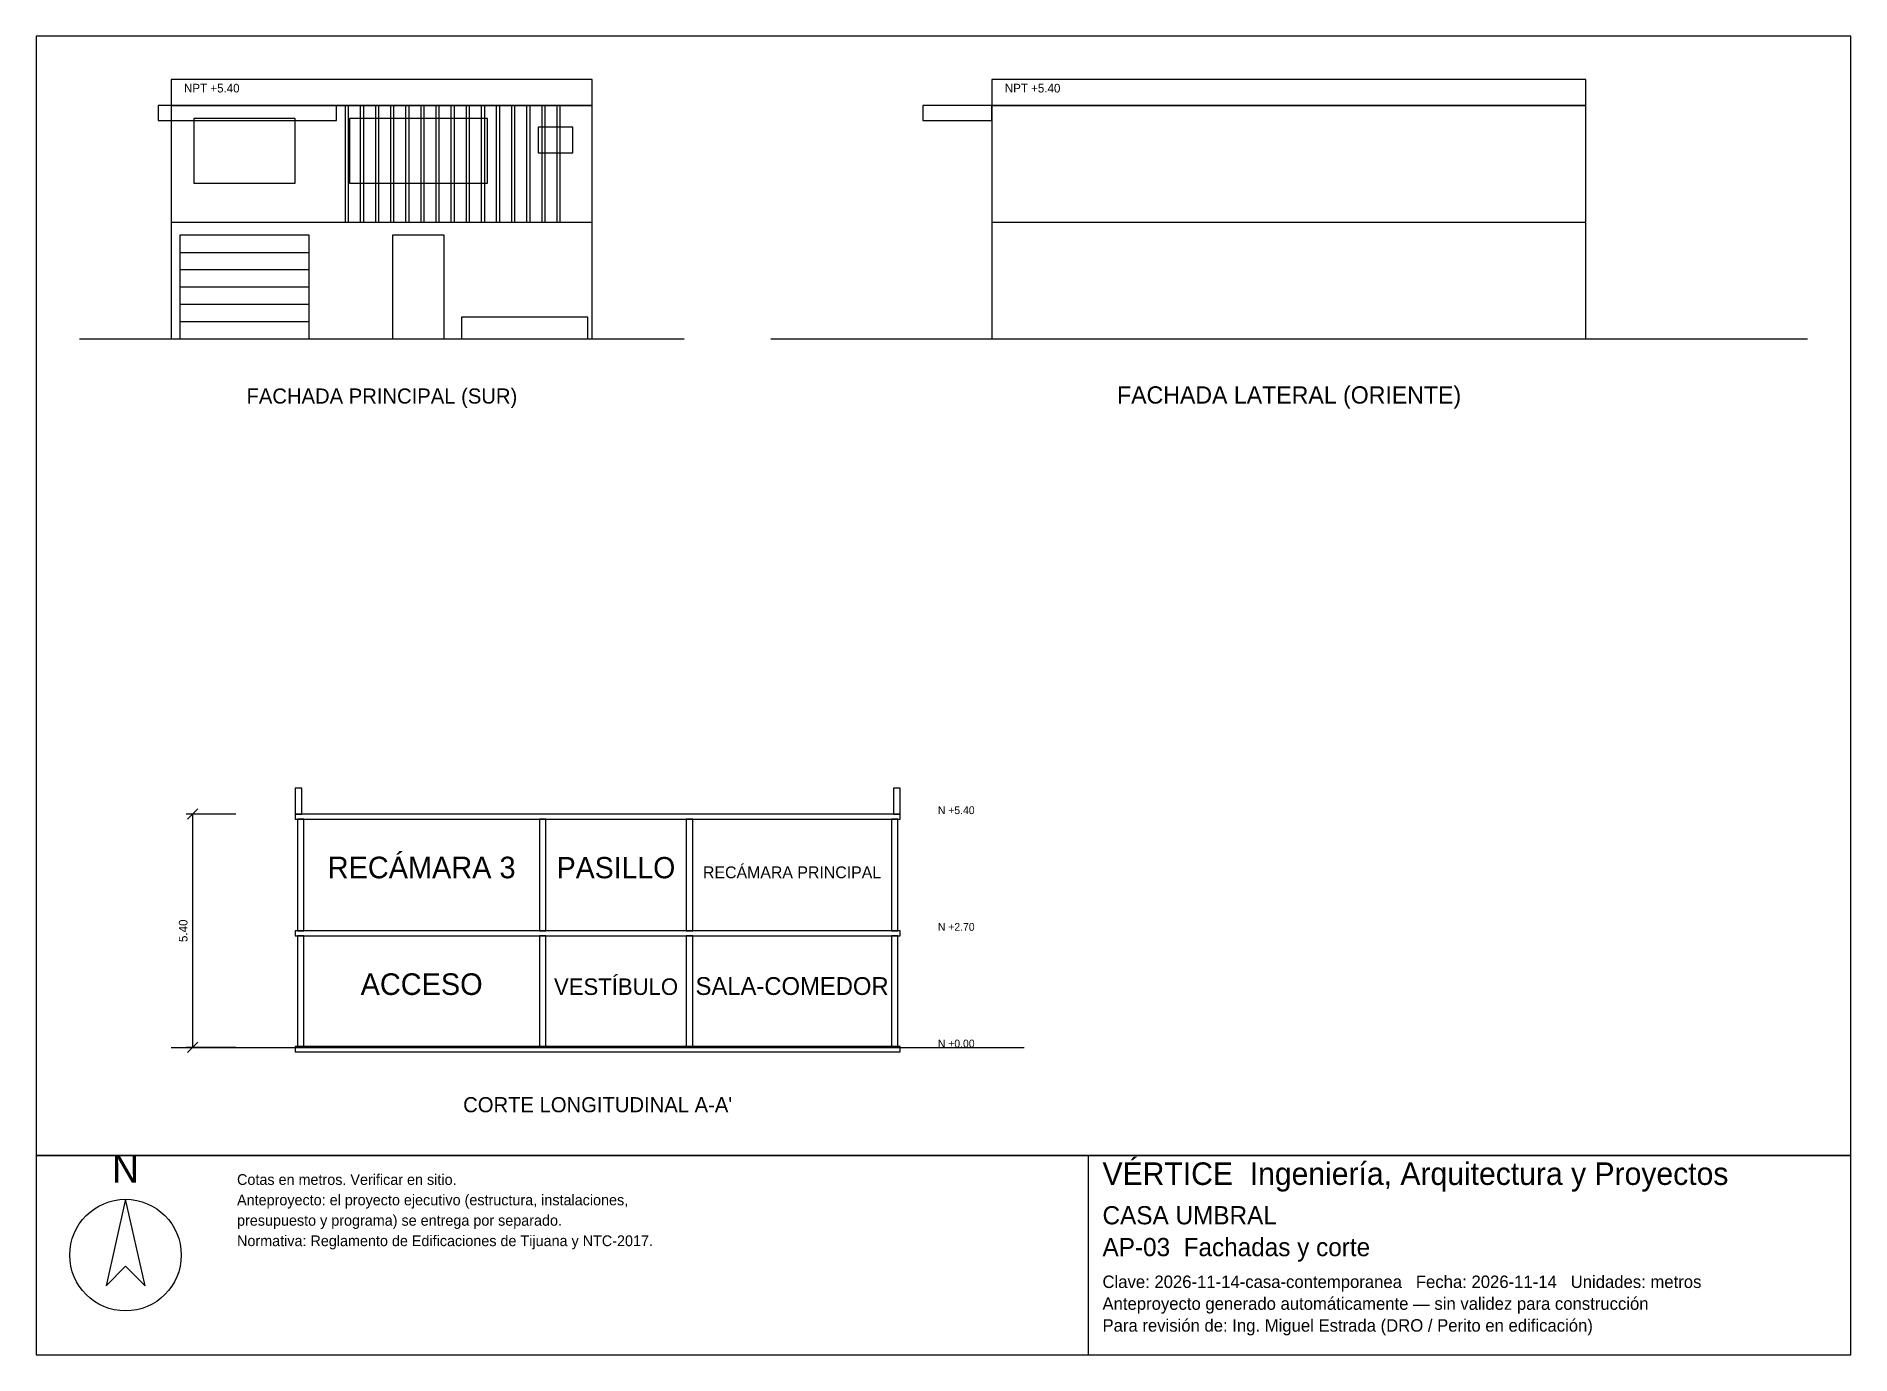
# Model space of a CAD drawing. Header units: metres. Extents: x -3 to 39, y -23.5 to 7.
import ezdxf
from ezdxf.enums import TextEntityAlignment as Align

# ---------------------------------------------------------------- set-up
doc = ezdxf.new("R2010")
doc.units = ezdxf.units.M
doc.header["$LTSCALE"] = 0.5
for name, color, linetype in [('A-CORTE', 7, 'CONTINUOUS'), ('A-FACHADA', 7, 'CONTINUOUS'), ('A-FACHADA-VIDRIO', 4, 'CONTINUOUS'), ('A-TEXTO', 3, 'CONTINUOUS'), ('COTAS', 8, 'CONTINUOUS'), ('LAMINA', 9, 'CONTINUOUS')]:
    doc.layers.add(name, color=color, linetype=linetype)
doc.styles.get("Standard").update_dxf_attribs({"font": 'txt', "width": 0.9})

msp = doc.modelspace()

# ---------------------------------------------------------------- linework, layer by layer
at = {"layer": 'A-CORTE'}
msp.add_line((0.12, -16.4), (19.87, -16.4), dxfattribs=at)
for points in [[(2.995, -11), (3.145, -11), (3.145, -10.4), (2.995, -10.4)], [(16.845, -11), (16.995, -11), (16.995, -10.4), (16.845, -10.4)], [(2.995, -11.12), (16.995, -11.12), (16.995, -11), (2.995, -11)], [(3.045, -13.7), (3.195, -13.7), (3.195, -11.12), (3.045, -11.12)], [(8.645, -13.7), (8.795, -13.7), (8.795, -11.12), (8.645, -11.12)], [(12.045, -13.7), (12.195, -13.7), (12.195, -11.12), (12.045, -11.12)], [(16.795, -13.7), (16.945, -13.7), (16.945, -11.12), (16.795, -11.12)], [(2.995, -13.82), (16.995, -13.82), (16.995, -13.7), (2.995, -13.7)], [(3.045, -16.4), (3.195, -16.4), (3.195, -13.82), (3.045, -13.82)], [(8.645, -16.4), (8.795, -16.4), (8.795, -13.82), (8.645, -13.82)], [(12.045, -16.4), (12.195, -16.4), (12.195, -13.82), (12.045, -13.82)], [(16.795, -16.4), (16.945, -16.4), (16.945, -13.82), (16.795, -13.82)], [(2.995, -16.5), (16.995, -16.5), (16.995, -16.38), (2.995, -16.38)]]:
    msp.add_lwpolyline(points, close=True, dxfattribs=at)
at = {"layer": 'A-FACHADA'}
for p, q in [((0.12, 2.7), (9.87, 2.7)), ((19.12, 2.7), (32.87, 2.7)), ((0.32, 2), (3.32, 2)), ((0.32, 1.6), (3.32, 1.6)), ((0.32, 1.2), (3.32, 1.2)), ((0.32, 0.8), (3.32, 0.8)), ((-2, 0), (12, 0)), ((0.12, 0), (9.87, 0)), ((0.32, 0.4), (3.32, 0.4)), ((14, 0), (38, 0)), ((19.12, 0), (32.87, 0))]:
    msp.add_line(p, q, dxfattribs=at)
for points in [[(0.12, 5.4), (9.87, 5.4), (9.87, 6), (0.12, 6)], [(19.12, 5.4), (32.87, 5.4), (32.87, 6), (19.12, 6)], [(-0.18, 5.05), (3.949, 5.05), (3.949, 5.4), (-0.18, 5.4)], [(0.12, 0), (9.87, 0), (9.87, 5.4), (0.12, 5.4)], [(4.149, 2.7), (4.229, 2.7), (4.229, 5.4), (4.149, 5.4)], [(4.499, 2.7), (4.579, 2.7), (4.579, 5.4), (4.499, 5.4)], [(4.849, 2.7), (4.929, 2.7), (4.929, 5.4), (4.849, 5.4)], [(5.199, 2.7), (5.279, 2.7), (5.279, 5.4), (5.199, 5.4)], [(5.549, 2.7), (5.629, 2.7), (5.629, 5.4), (5.549, 5.4)], [(5.899, 2.7), (5.979, 2.7), (5.979, 5.4), (5.899, 5.4)], [(6.249, 2.7), (6.329, 2.7), (6.329, 5.4), (6.249, 5.4)], [(6.599, 2.7), (6.679, 2.7), (6.679, 5.4), (6.599, 5.4)], [(6.949, 2.7), (7.029, 2.7), (7.029, 5.4), (6.949, 5.4)], [(7.299, 2.7), (7.379, 2.7), (7.379, 5.4), (7.299, 5.4)], [(7.649, 2.7), (7.729, 2.7), (7.729, 5.4), (7.649, 5.4)], [(7.999, 2.7), (8.079, 2.7), (8.079, 5.4), (7.999, 5.4)], [(8.349, 2.7), (8.429, 2.7), (8.429, 5.4), (8.349, 5.4)], [(8.699, 2.7), (8.779, 2.7), (8.779, 5.4), (8.699, 5.4)], [(9.049, 2.7), (9.129, 2.7), (9.129, 5.4), (9.049, 5.4)], [(17.52, 5.05), (19.12, 5.05), (19.12, 5.4), (17.52, 5.4)], [(19.12, 0), (32.87, 0), (32.87, 5.4), (19.12, 5.4)], [(0.32, 0), (3.32, 0), (3.32, 2.4), (0.32, 2.4)], [(5.245, 0), (6.445, 0), (6.445, 2.4), (5.245, 2.4)], [(6.845, 0), (9.77, 0), (9.77, 0.5), (6.845, 0.5)]]:
    msp.add_lwpolyline(points, close=True, dxfattribs=at)
at = {"layer": 'A-FACHADA-VIDRIO'}
for points in [[(0.646, 3.6), (2.994, 3.6), (2.994, 5.1), (0.646, 5.1)], [(4.249, 3.6), (7.441, 3.6), (7.441, 5.1), (4.249, 5.1)], [(8.62, 4.3), (9.42, 4.3), (9.42, 4.9), (8.62, 4.9)]]:
    msp.add_lwpolyline(points, close=True, dxfattribs=at)
at = {"layer": 'COTAS'}
for p, q in [((0.5, -11.12), (0.74, -10.88)), ((1.62, -11), (0.47, -11)), ((0.62, -16.4), (0.62, -11)), ((0.5, -16.52), (0.74, -16.28)), ((1.62, -16.4), (0.47, -16.4))]:
    msp.add_line(p, q, dxfattribs=at)
at = {"layer": 'LAMINA'}
msp.add_line((21.36, -23.5105), (21.36, -18.9), dxfattribs=at)
for points in [[(-3, -18.9), (39, -18.9), (39, 7), (-3, 7)], [(-3, -23.5105), (39, -23.5105), (39, -18.9), (-3, -18.9)], [(-0.9345, -19.9143), (-1.3863, -21.9152), (-0.9345, -21.4634), (-0.4827, -21.9152)]]:
    msp.add_lwpolyline(points, close=True, dxfattribs=at)
msp.add_circle((-0.9345, -21.2052), 1.2909, dxfattribs=at)

# ---------------------------------------------------------------- texts
at = {"layer": 'A-TEXTO'}
for s, height, p in [('FACHADA PRINCIPAL (SUR)', 0.35, (5, -1.5)), ('FACHADA LATERAL (ORIENTE)', 0.4, (26, -1.5)), ('RECÁMARA 3', 0.5, (5.92, -12.485)), ('PASILLO', 0.4921, (10.42, -12.485)), ('RECÁMARA PRINCIPAL', 0.2747, (14.495, -12.485)), ('ACCESO', 0.5, (5.92, -15.185)), ('VESTÍBULO', 0.3827, (10.42, -15.185)), ('SALA-COMEDOR', 0.412, (14.495, -15.185)), ("CORTE LONGITUDINAL A-A'", 0.35, (9.995, -17.9))]:
    msp.add_text(s, height=height, dxfattribs=at).set_placement(p, align=Align.CENTER)
at = {"layer": 'COTAS'}
for s, height, p in [('NPT +5.40', 0.2, (0.42, 5.7)), ('NPT +5.40', 0.2, (19.42, 5.7)), ('N +5.40', 0.18, (17.87, -11)), ('N +2.70', 0.18, (17.87, -13.7)), ('N +0.00', 0.18, (17.87, -16.4))]:
    msp.add_text(s, height=height, dxfattribs=at).set_placement(p)
msp.add_text('5.40', height=0.2, rotation=90, dxfattribs=at).set_placement((0.5, -13.7), align=Align.CENTER)
at = {"layer": 'LAMINA'}
msp.add_text('N', height=0.6455, dxfattribs=at).set_placement((-0.9345, -19.527), align=Align.CENTER)
for s, height, p in [('Cotas en metros. Verificar en sitio.', 0.2486, (1.6473, -19.5815)), ('VÉRTICE  Ingeniería, Arquitectura y Proyectos', 0.5212, (21.6807, -19.5815)), ('Anteproyecto: el proyecto ejecutivo (estructura, instalaciones,', 0.2486, (1.6473, -20.0538)), ('CASA UMBRAL', 0.421, (21.6807, -20.4936)), ('presupuesto y programa) se entrega por separado.', 0.2486, (1.6473, -20.5261)), ('Normativa: Reglamento de Edificaciones de Tijuana y NTC-2017.', 0.2486, (1.6473, -20.9984)), ('AP-03  Fachadas y corte', 0.421, (21.6807, -21.2303)), ('Clave: 2026-11-14-casa-contemporanea   Fecha: 2026-11-14   Unidades: metros', 0.2887, (21.6807, -21.967)), ('Anteproyecto generado automáticamente — sin validez para construcción', 0.2887, (21.6807, -22.4721)), ('Para revisión de: Ing. Miguel Estrada (DRO / Perito en edificación)', 0.2887, (21.6807, -22.9772))]:
    msp.add_text(s, height=height, dxfattribs=at).set_placement(p)

doc.saveas('drawing.dxf')
